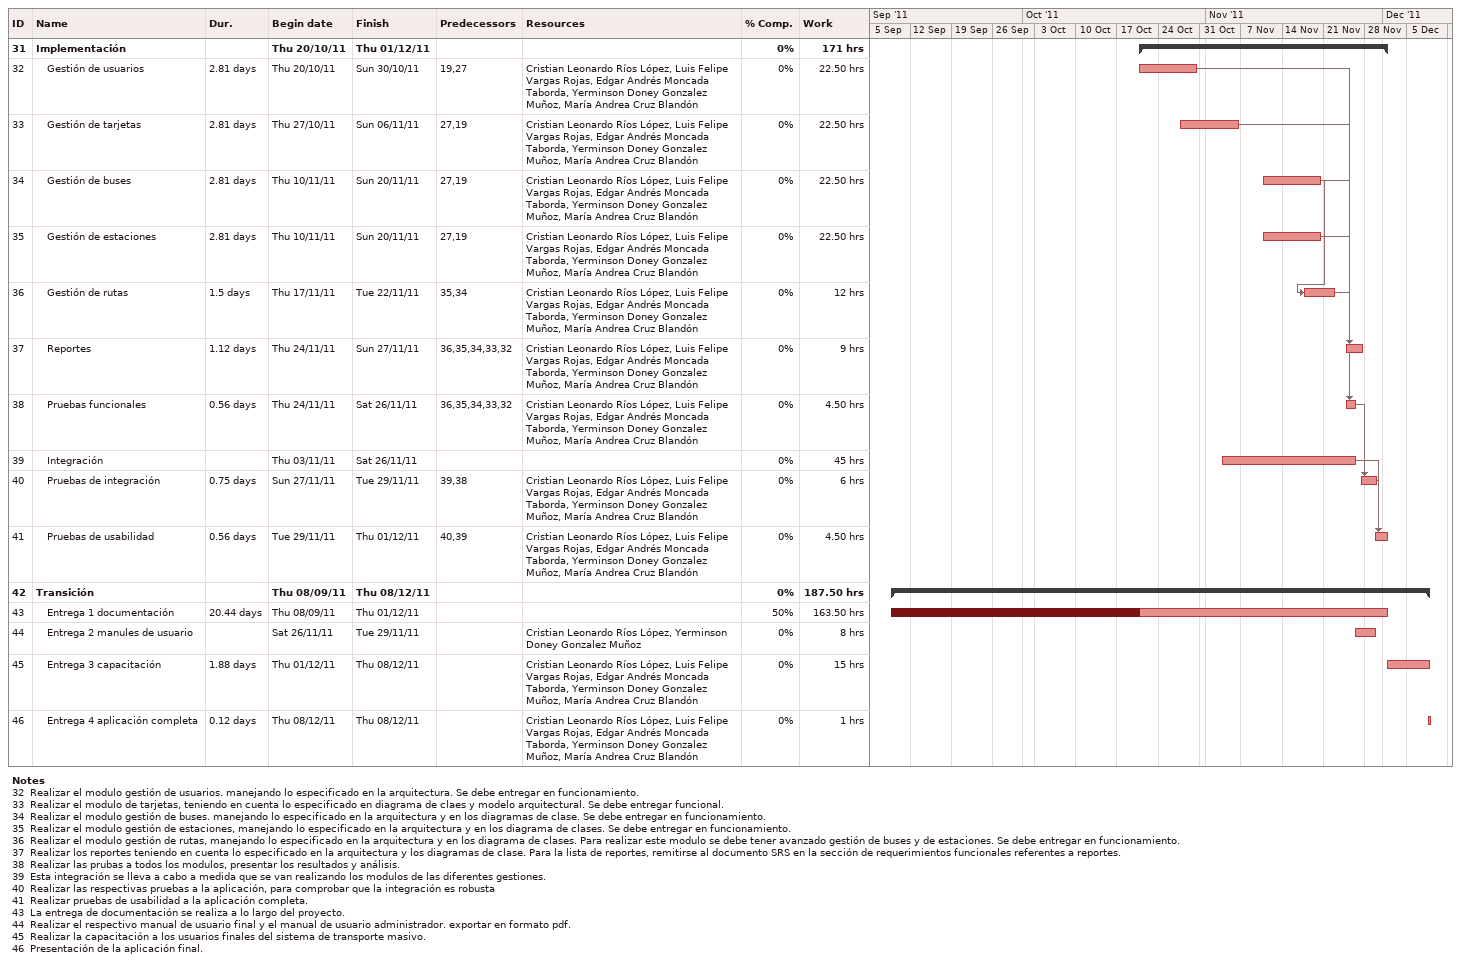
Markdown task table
| ID | Level | Task | Duration | Start | Finish | Predecessors | Resources | % complete | Work (h) |
|---|---|---|---|---|---|---|---|---|---|
| 31 | 1 | **Implementación** |  | 2011-10-20 | 2011-12-01 |  |  | 0 | 171 |
| 32 | 2 | Gestión de usuarios | 2.81d | 2011-10-20 | 2011-10-30 | 19, 27 | Cristian Leonardo Ríos López, Luis Felipe Vargas Rojas, Edgar Andrés Moncada Taborda, Yerminson Doney Gonzalez Muñoz, María Andrea Cruz Blandón | 0 | 22.50 |
| 33 | 2 | Gestión de tarjetas | 2.81d | 2011-10-27 | 2011-11-06 | 27, 19 | Cristian Leonardo Ríos López, Luis Felipe Vargas Rojas, Edgar Andrés Moncada Taborda, Yerminson Doney Gonzalez Muñoz, María Andrea Cruz Blandón | 0 | 22.50 |
| 34 | 2 | Gestión de buses | 2.81d | 2011-11-10 | 2011-11-20 | 27, 19 | Cristian Leonardo Ríos López, Luis Felipe Vargas Rojas, Edgar Andrés Moncada Taborda, Yerminson Doney Gonzalez Muñoz, María Andrea Cruz Blandón | 0 | 22.50 |
| 35 | 2 | Gestión de estaciones | 2.81d | 2011-11-10 | 2011-11-20 | 27, 19 | Cristian Leonardo Ríos López, Luis Felipe Vargas Rojas, Edgar Andrés Moncada Taborda, Yerminson Doney Gonzalez Muñoz, María Andrea Cruz Blandón | 0 | 22.50 |
| 36 | 2 | Gestión de rutas | 1.5d | 2011-11-17 | 2011-11-22 | 35, 34 | Cristian Leonardo Ríos López, Luis Felipe Vargas Rojas, Edgar Andrés Moncada Taborda, Yerminson Doney Gonzalez Muñoz, María Andrea Cruz Blandón | 0 | 12 |
| 37 | 2 | Reportes | 1.12d | 2011-11-24 | 2011-11-27 | 36, 35, 34, 33, 32 | Cristian Leonardo Ríos López, Luis Felipe Vargas Rojas, Edgar Andrés Moncada Taborda, Yerminson Doney Gonzalez Muñoz, María Andrea Cruz Blandón | 0 | 9 |
| 38 | 2 | Pruebas funcionales | 0.56d | 2011-11-24 | 2011-11-26 | 36, 35, 34, 33, 32 | Cristian Leonardo Ríos López, Luis Felipe Vargas Rojas, Edgar Andrés Moncada Taborda, Yerminson Doney Gonzalez Muñoz, María Andrea Cruz Blandón | 0 | 4.50 |
| 39 | 2 | Integración |  | 2011-11-03 | 2011-11-26 |  |  | 0 | 45 |
| 40 | 2 | Pruebas de integración | 0.75d | 2011-11-27 | 2011-11-29 | 39, 38 | Cristian Leonardo Ríos López, Luis Felipe Vargas Rojas, Edgar Andrés Moncada Taborda, Yerminson Doney Gonzalez Muñoz, María Andrea Cruz Blandón | 0 | 6 |
| 41 | 2 | Pruebas de usabilidad | 0.56d | 2011-11-29 | 2011-12-01 | 40, 39 | Cristian Leonardo Ríos López, Luis Felipe Vargas Rojas, Edgar Andrés Moncada Taborda, Yerminson Doney Gonzalez Muñoz, María Andrea Cruz Blandón | 0 | 4.50 |
| 42 | 1 | **Transición** |  | 2011-09-08 | 2011-12-08 |  |  | 0 | 187.50 |
| 43 | 2 | Entrega 1 documentación | 20.44d | 2011-09-08 | 2011-12-01 |  |  | 50 | 163.50 |
| 44 | 2 | Entrega 2 manules de usuario |  | 2011-11-26 | 2011-11-29 |  | Cristian Leonardo Ríos López, Yerminson Doney Gonzalez Muñoz | 0 | 8 |
| 45 | 2 | Entrega 3 capacitación | 1.88d | 2011-12-01 | 2011-12-08 |  | Cristian Leonardo Ríos López, Luis Felipe Vargas Rojas, Edgar Andrés Moncada Taborda, Yerminson Doney Gonzalez Muñoz, María Andrea Cruz Blandón | 0 | 15 |
| 46 | 2 | Entrega 4 aplicación completa | 0.12d | 2011-12-08 | 2011-12-08 |  | Cristian Leonardo Ríos López, Luis Felipe Vargas Rojas, Edgar Andrés Moncada Taborda, Yerminson Doney Gonzalez Muñoz, María Andrea Cruz Blandón | 0 | 1 |

Notes
- 32: Realizar el modulo gestión de usuarios. manejando lo especificado en la arquitectura. Se debe entregar en funcionamiento.
- 33: Realizar el modulo de tarjetas, teniendo en cuenta lo especificado en diagrama de claes y modelo arquitectural. Se debe entregar funcional.
- 34: Realizar el modulo gestión de buses. manejando lo especificado en la arquitectura y en los diagramas de clase. Se debe entregar en funcionamiento.
- 35: Realizar el modulo gestión de estaciones, manejando lo especificado en la arquitectura y en los diagrama de clases. Se debe entregar en funcionamiento.
- 36: Realizar el modulo gestión de rutas, manejando lo especificado en la arquitectura y en los diagrama de clases. Para realizar este modulo se debe tener avanzado gestión de buses y de estaciones. Se debe entregar en funcionamiento.
- 37: Realizar los reportes teniendo en cuenta lo especificado en la arquitectura y los diagramas de clase. Para la lista de reportes, remitirse al documento SRS en la sección de requerimientos funcionales referentes a reportes.
- 38: Realizar las prubas a todos los modulos, presentar los resultados y análisis.
- 39: Esta integración se lleva a cabo a medida que se van realizando los modulos de las diferentes gestiones.
- 40: Realizar las respectivas pruebas a la aplicación, para comprobar que la integración es robusta
- 41: Realizar pruebas de usabilidad a la aplicación completa.
- 43: La entrega de documentación se realiza a lo largo del proyecto.
- 44: Realizar el respectivo manual de usuario final y el manual de usuario administrador. exportar en formato pdf.
- 45: Realizar la capacitación a los usuarios finales del sistema de transporte masivo.
- 46: Presentación de la aplicación final.
